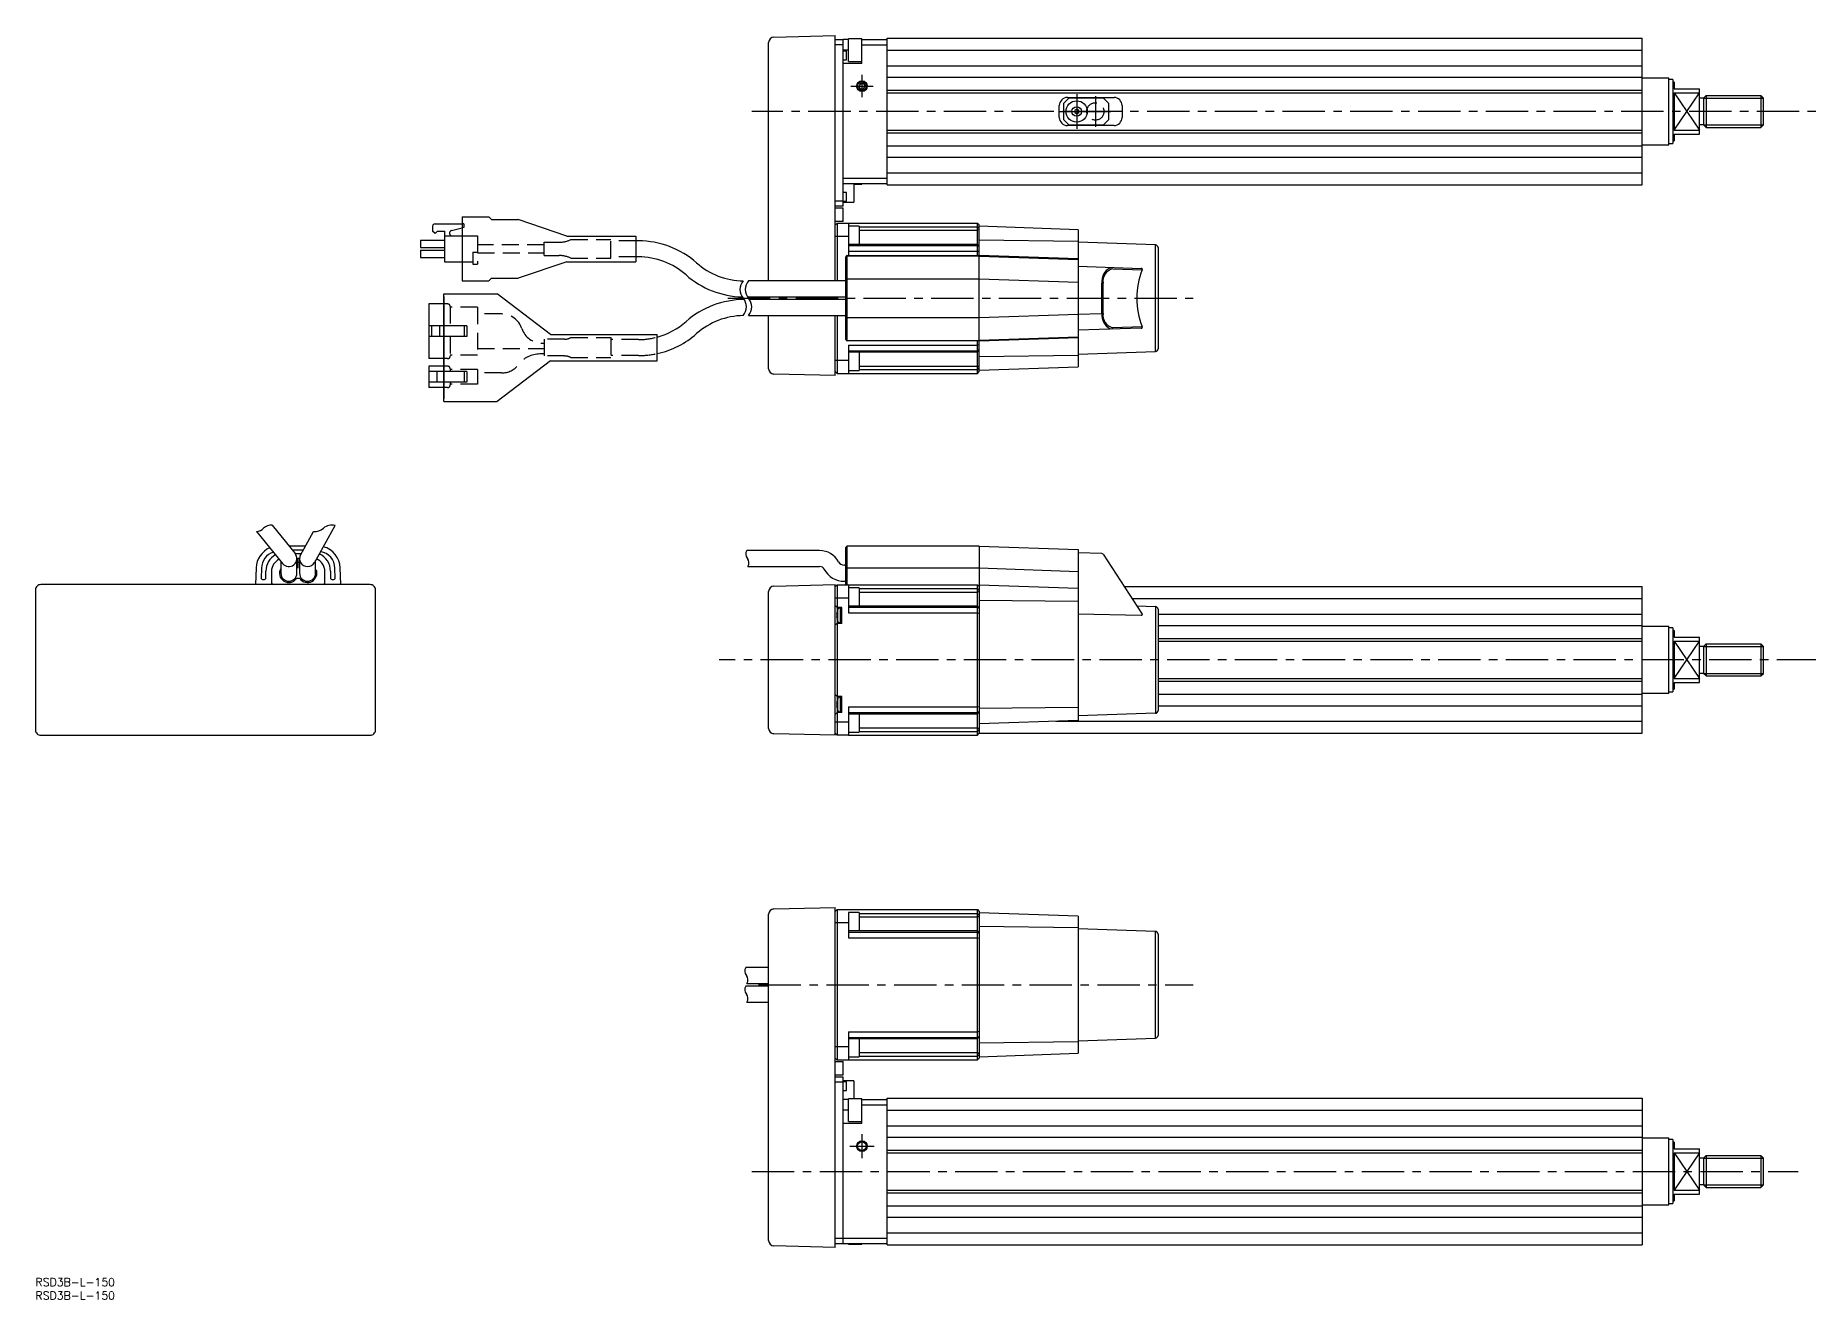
# Model space of a CAD drawing. Extents: x 0 to 1003, y -8 to 466.
# Drawn here: x 0 to 665, y -8 to 466 of the extents above; entities that cross this region are included whole.
import ezdxf

# ---------------------------------------------------------------- set-up
doc = ezdxf.new("R2010")
doc.units = 0
doc.header["$LTSCALE"] = 0.5
doc.linetypes.add('CENTER', pattern=[50.8, 31.75, -6.35, 6.35, -6.35])
doc.linetypes.add('DASHED', pattern=[19.05, 12.7, -6.35])
for name, color, linetype in [('MSM_CENTER', 1, 'CENTER'), ('MSM_CONTINUOUS', 7, 'CONTINUOUS'), ('MSM_DASHED', 4, 'DASHED'), ('MSM_NARROW', 5, 'CONTINUOUS'), ('MSM_PART_NUMBER', 7, 'CONTINUOUS')]:
    doc.layers.add(name, color=color, linetype=linetype)
doc.styles.get("Standard").update_dxf_attribs({"font": 'txt.shx', "height": 3, "bigfont": 'bigfont.shx'})

msp = doc.modelspace()

# ---------------------------------------------------------------- linework, layer by layer
at = {"layer": 'MSM_CENTER'}
for p, q in [((305.67, 446.82), (314.05, 446.82)), ((309.86, 451.01), (309.86, 442.63)), ((390.36, 443.86), (390.36, 430.78)), ((397.36, 443.11), (397.36, 431.53)), ((813.63, 437.32), (268.61, 437.32)), ((383.82, 437.32), (396.9, 437.32)), ((391.57, 437.32), (403.15, 437.32)), ((259.63, 367.32), (434.09, 367.32)), ((668.76, 231.74), (256.33, 231.74)), ((271.11, 110), (434.09, 110)), ((309.86, 54.04), (309.86, 44.96)), ((305.32, 49.5), (314.4, 49.5)), ((268.61, 40), (660.89, 40))]:
    msp.add_line(p, q, dxfattribs=at)
at = {"layer": 'MSM_CONTINUOUS'}
for p, q in [((276.81, 465.21), (299.86, 465.82)), ((299.86, 373.82), (299.86, 465.82)), ((274.86, 373.82), (274.86, 463.21)), ((299.86, 464.32), (302.86, 464.32)), ((302.86, 462.32), (299.86, 462.32)), ((302.86, 401.82), (302.86, 464.32)), ((304.86, 464.32), (302.86, 464.32)), ((304.86, 460.32), (302.86, 460.32)), ((304.06, 459.97), (302.86, 459.97)), ((304.06, 456.67), (304.06, 459.97)), ((309.86, 464.55), (304.86, 464.55)), ((304.86, 456.05), (304.86, 464.55)), ((309.86, 455.32), (309.86, 464.55)), ((309.86, 464.32), (319.36, 464.32)), ((309.86, 462.32), (319.36, 462.32)), ((319.36, 464.82), (602.36, 464.82)), ((319.36, 409.82), (319.36, 464.82)), ((319.36, 460.32), (602.36, 460.32)), ((602.36, 409.82), (602.36, 464.82)), ((302.86, 456.67), (304.06, 456.67)), ((309.86, 455.32), (302.86, 455.32)), ((304.86, 456.05), (309.86, 456.05)), ((319.36, 454.47), (602.36, 454.47)), ((309.29, 447.82), (308.71, 446.82)), ((309.29, 445.82), (308.71, 446.82)), ((309.29, 447.82), (310.44, 447.82)), ((309.29, 445.82), (310.44, 445.82)), ((310.44, 447.82), (311.02, 446.82)), ((310.44, 445.82), (311.02, 446.82)), ((319.36, 450.17), (602.36, 450.17)), ((612.36, 449.82), (602.36, 449.82)), ((612.36, 424.82), (612.36, 449.82)), ((613.86, 449.32), (612.36, 449.32)), ((613.86, 449.32), (613.86, 425.32)), ((614.36, 448.32), (613.86, 448.32)), ((614.36, 448.32), (614.36, 445.82)), ((614.36, 445.82), (623.86, 445.82)), ((623.86, 428.82), (623.86, 445.82)), ((319.36, 445.32), (602.36, 445.32)), ((319.36, 444.32), (602.36, 444.32)), ((383.86, 435.07), (383.86, 439.57)), ((387.36, 442.32), (385.36, 440.32)), ((385.36, 440.32), (385.36, 434.32)), ((386.86, 442.57), (404.36, 442.57)), ((400.36, 442.32), (387.36, 442.32)), ((402.36, 440.32), (400.36, 442.32)), ((402.36, 434.32), (402.36, 440.32)), ((407.36, 439.57), (407.36, 435.07)), ((614.36, 444.3), (623.86, 444.3)), ((614.36, 444.3), (614.36, 430.33)), ((625.42, 442.37), (623.86, 442.37)), ((625.42, 442.37), (626.36, 443.32)), ((625.42, 442.37), (625.42, 432.26)), ((626.36, 443.32), (626.36, 431.32)), ((626.36, 443.32), (646.92, 443.32)), ((646.92, 443.32), (646.92, 431.32)), ((647.86, 442.37), (646.92, 443.32)), ((647.86, 432.26), (647.86, 442.37)), ((385.36, 434.32), (387.36, 432.32)), ((387.36, 432.32), (400.36, 432.32)), ((390.36, 438.18), (389.61, 437.75)), ((389.61, 437.75), (389.61, 436.88)), ((389.61, 436.88), (390.36, 436.45)), ((391.11, 437.75), (390.36, 438.18)), ((390.36, 436.45), (391.11, 436.88)), ((391.11, 436.88), (391.11, 437.75)), ((400.36, 432.32), (402.36, 434.32)), ((625.42, 432.26), (623.86, 432.26)), ((626.36, 431.32), (625.42, 432.26)), ((646.92, 431.32), (647.86, 432.26)), ((319.36, 430.31), (602.36, 430.31)), ((319.36, 429.32), (602.36, 429.32)), ((404.36, 432.07), (386.86, 432.07)), ((613.86, 426.32), (614.36, 426.32)), ((614.36, 430.33), (623.86, 430.33)), ((614.36, 428.82), (623.86, 428.82)), ((614.36, 428.82), (614.36, 426.32)), ((626.36, 431.32), (646.92, 431.32)), ((319.36, 424.47), (602.36, 424.47)), ((319.36, 420.17), (602.36, 420.17)), ((602.36, 424.82), (612.36, 424.82)), ((612.36, 425.32), (613.86, 425.32)), ((302.86, 412.32), (319.36, 412.32)), ((319.36, 414.32), (602.36, 414.32)), ((302.86, 410.32), (319.36, 410.32)), ((304.06, 406.97), (302.86, 406.97)), ((304.06, 403.67), (304.06, 406.97)), ((306.86, 410.32), (306.86, 403.32)), ((306.86, 410.08), (309.86, 410.08)), ((309.86, 410.08), (309.86, 410.32)), ((319.36, 409.82), (602.36, 409.82)), ((299.86, 403.82), (302.86, 403.82)), ((302.86, 401.82), (299.86, 401.82)), ((302.86, 401.07), (299.86, 401.07)), ((302.86, 403.67), (304.06, 403.67)), ((302.86, 403.32), (306.86, 403.32)), ((302.86, 396.07), (302.86, 401.07)), ((148.9, 394.28), (148.9, 392.48)), ((149.8, 391.58), (148.9, 392.48)), ((149.8, 395.18), (160.03, 395.18)), ((149.8, 391.58), (150.7, 392.48)), ((150.7, 392.48), (153.4, 392.48)), ((153.4, 392.48), (153.4, 380.96)), ((155.97, 392.67), (160.03, 393.71)), ((160.03, 397.82), (160.03, 373.82)), ((160.03, 397.82), (170.03, 397.82)), ((171.03, 396.82), (170.03, 397.82)), ((171.03, 396.82), (181.03, 396.82)), ((199.18, 390.62), (181.03, 396.82)), ((302.86, 396.07), (299.86, 396.07)), ((299.86, 394.82), (300.56, 395.52)), ((300.56, 395.52), (300.56, 373.82)), ((300.56, 395.52), (353.16, 395.52)), ((304.86, 395.52), (304.86, 383.32)), ((308.86, 394.39), (304.86, 394.39)), ((308.86, 394.39), (308.86, 387.46)), ((308.86, 394.07), (353.16, 394.07)), ((308.86, 392.78), (353.16, 392.78)), ((353.16, 383.32), (353.16, 395.52)), ((353.86, 394.82), (353.16, 395.52)), ((353.86, 393.51), (353.16, 394.07)), ((353.86, 393.12), (353.16, 392.78)), ((353.86, 339.82), (353.86, 394.82)), ((390.86, 393.02), (353.86, 394.32)), ((390.86, 393.02), (390.86, 341.61)), ((144.4, 389.06), (153.4, 389.06)), ((144.4, 389.06), (144.4, 386.36)), ((144.4, 386.36), (153.4, 386.36)), ((153.4, 390.68), (160.03, 390.68)), ((199.18, 390.62), (225.03, 390.62)), ((225.03, 390.62), (225.03, 381.02)), ((226.05, 388.82), (225.03, 388.82)), ((304.86, 390.52), (299.86, 390.52)), ((353.16, 387.46), (304.86, 387.46)), ((304.86, 387.06), (353.16, 387.06)), ((353.86, 386.76), (353.16, 387.46)), ((353.86, 386.64), (353.16, 387.06)), ((353.86, 389.23), (390.86, 388.72)), ((419.9, 387.3), (390.86, 388.32)), ((419.9, 347.33), (419.9, 387.3)), ((420.86, 386.3), (420.86, 348.33)), ((144.4, 385.28), (153.4, 385.28)), ((144.4, 385.28), (144.4, 382.58)), ((144.4, 382.58), (153.4, 382.58)), ((153.4, 380.96), (160.03, 380.96)), ((199.18, 381.02), (181.03, 374.82)), ((199.18, 381.02), (225.03, 381.02)), ((226.05, 382.82), (225.03, 382.82)), ((303.86, 382.6), (303.86, 382.82)), ((303.86, 352.04), (303.86, 382.6)), ((304.36, 383.32), (353.86, 383.32)), ((304.36, 383.1), (304.36, 383.32)), ((304.36, 351.54), (304.36, 383.1)), ((353.86, 383.1), (304.36, 383.1)), ((304.86, 384.93), (353.16, 384.93)), ((353.86, 384.73), (353.16, 384.93)), ((353.86, 383.32), (353.86, 383.1)), ((390.86, 382.07), (353.86, 383.32)), ((353.86, 383.1), (390.86, 381.85)), ((390.86, 379.32), (414.57, 378.49)), ((160.03, 373.82), (170.03, 373.82)), ((171.03, 374.82), (170.03, 373.82)), ((171.03, 374.82), (181.03, 374.82)), ((303.86, 373.82), (267.36, 373.82)), ((303.86, 374.6), (353.86, 374.6)), ((353.86, 374.6), (390.86, 373.36)), ((399.85, 361.63), (399.85, 373.01)), ((400.25, 361.63), (400.25, 373.01)), ((402.86, 378.74), (403.51, 378.87)), ((403.92, 378.37), (414.95, 377.99)), ((153.13, 328.62), (153.13, 369.02)), ((153.13, 369.02), (173.13, 369.02)), ((153.13, 368.02), (153.13, 329.62)), ((193.13, 353.77), (173.13, 369.02)), ((266.97, 367.82), (303.86, 367.82)), ((303.86, 366.82), (267.73, 366.82)), ((274.86, 366.82), (274.86, 367.82)), ((299.86, 366.82), (299.86, 367.82)), ((300.56, 367.82), (300.56, 366.82)), ((153.13, 365.17), (147.53, 365.17)), ((147.53, 365.17), (147.53, 344.67)), ((174.76, 361.42), (174.23, 361.42)), ((267.36, 360.82), (303.86, 360.82)), ((274.86, 340.92), (274.86, 360.82)), ((299.86, 338.32), (299.86, 360.82)), ((300.56, 360.82), (300.56, 339.12)), ((353.86, 360.03), (303.86, 360.03)), ((390.86, 361.27), (353.86, 360.03)), ((390.86, 361.31), (399.85, 361.63)), ((399.85, 361.63), (400.25, 361.63)), ((153.13, 356.92), (147.53, 356.92)), ((153.13, 352.92), (147.53, 352.92)), ((148.53, 356.92), (148.53, 352.92)), ((151.53, 356.92), (151.53, 352.92)), ((193.13, 353.77), (233.13, 353.77)), ((233.13, 343.87), (233.13, 353.77)), ((390.86, 352.78), (353.86, 351.54)), ((353.86, 351.32), (390.86, 352.56)), ((414.57, 356.14), (390.86, 355.32)), ((403.51, 355.76), (402.86, 355.89)), ((414.95, 356.64), (403.92, 356.26)), ((303.86, 351.82), (303.86, 352.04)), ((304.36, 351.54), (353.86, 351.54)), ((304.36, 351.32), (304.36, 351.54)), ((353.86, 351.32), (304.36, 351.32)), ((304.86, 349.7), (353.16, 349.7)), ((304.86, 349.7), (304.86, 339.12)), ((304.86, 347.57), (353.16, 347.57)), ((304.86, 347.17), (353.16, 347.17)), ((308.86, 347.17), (308.86, 340.25)), ((353.16, 339.12), (353.16, 351.32)), ((353.86, 349.9), (353.16, 349.7)), ((353.86, 347.99), (353.16, 347.57)), ((353.16, 347.17), (353.86, 347.87)), ((390.86, 345.91), (353.86, 345.4)), ((390.86, 346.32), (419.9, 347.33)), ((153.13, 344.67), (147.53, 344.67)), ((153.13, 341.82), (147.53, 341.82)), ((147.53, 341.82), (147.53, 333.82)), ((153.13, 339.82), (147.53, 339.82)), ((150.53, 339.82), (150.53, 335.82)), ((193.13, 343.87), (173.13, 328.62)), ((193.13, 343.87), (233.13, 343.87)), ((299.86, 344.12), (304.86, 344.12)), ((300.56, 339.12), (299.86, 339.82)), ((300.56, 339.12), (353.16, 339.12)), ((304.86, 340.25), (308.86, 340.25)), ((308.86, 341.85), (353.16, 341.85)), ((308.86, 340.56), (353.16, 340.56)), ((353.86, 341.51), (353.16, 341.85)), ((353.86, 341.12), (353.16, 340.56)), ((353.16, 339.12), (353.86, 339.82)), ((353.86, 340.32), (390.86, 341.61)), ((153.13, 335.82), (147.53, 335.82)), ((153.13, 333.82), (147.53, 333.82)), ((299.86, 338.32), (276.81, 338.92)), ((153.13, 328.62), (173.13, 328.62)), ((82.92, 279.91), (92.67, 267.85)), ((88.72, 282.28), (97.33, 271.62)), ((99.31, 271.07), (104.25, 279.89)), ((104.57, 268.19), (112.38, 282.14)), ((101.2, 274.44), (95.06, 274.44)), ((100.3, 272.84), (96.35, 272.84)), ((294, 272.74), (266.66, 272.74)), ((303.86, 259.94), (303.86, 273.94)), ((353.86, 274.44), (304.36, 274.44)), ((304.36, 259.94), (304.36, 274.44)), ((353.86, 274.44), (353.86, 204.24)), ((353.86, 274.44), (390.86, 273.14)), ((390.86, 273.14), (390.86, 209.03)), ((82.72, 266.23), (82.5, 259.99)), ((84.72, 266.16), (84.59, 262.45)), ((92, 268.68), (92, 267.12)), ((92, 267.12), (92, 264.24)), ((97.32, 271.64), (99.63, 271.64)), ((97.99, 269.94), (99.01, 269.94)), ((98, 264.24), (98, 269.73)), ((98, 266.24), (98.25, 266.24)), ((98.25, 266.24), (98.25, 269.94)), ((98.25, 268.44), (98.75, 268.44)), ((98.75, 269.94), (98.75, 266.24)), ((98.75, 266.24), (99, 266.24)), ((99, 269.74), (99, 264.24)), ((105, 264.24), (105, 268.96)), ((112.41, 262.45), (112.28, 266.16)), ((114.5, 259.99), (114.28, 266.23)), ((267.04, 266.74), (294, 266.74)), ((303.86, 267.24), (303.23, 267.24)), ((304.36, 266.23), (353.86, 266.24)), ((353.86, 266.24), (390.86, 264.95)), ((399.85, 271.62), (390.86, 271.94)), ((400.25, 271.4), (414.95, 248.84)), ((125.5, 259.99), (2, 259.99)), ((85.09, 261.94), (85.9, 261.94)), ((86.4, 262.44), (86.4, 265.04)), ((88.5, 264.94), (88.5, 264.94)), ((88.5, 264.94), (88.5, 260.44)), ((99.13, 262.24), (97.87, 262.24)), ((108.5, 260.44), (108.5, 264.94)), ((110.6, 265.04), (110.6, 262.44)), ((111.1, 261.94), (111.91, 261.94)), ((276.81, 259.38), (299.86, 259.99)), ((299.86, 203.49), (299.86, 259.99)), ((299.86, 259.24), (300.56, 259.94)), ((300.56, 259.94), (300.56, 250.1)), ((300.56, 259.94), (304.86, 259.94)), ((303.23, 261.24), (303.86, 261.24)), ((304.86, 259.94), (304.86, 249.35)), ((304.86, 259.94), (353.16, 259.94)), ((353.16, 203.54), (353.16, 259.94)), ((353.86, 259.24), (353.16, 259.94)), ((353.86, 259.94), (390.86, 258.64)), ((0, 257.99), (0, 205.49)), ((127.5, 205.49), (127.5, 257.99)), ((274.86, 206.09), (274.86, 257.38)), ((304.86, 254.94), (299.86, 254.94)), ((308.86, 258.81), (304.86, 258.81)), ((308.86, 258.81), (308.86, 251.88)), ((308.86, 258.49), (353.16, 258.49)), ((308.86, 257.2), (353.16, 257.2)), ((353.86, 257.93), (353.16, 258.49)), ((353.86, 257.54), (353.16, 257.2)), ((390.86, 253.63), (353.86, 254.03)), ((408.17, 259.24), (602.36, 259.24)), ((411.11, 254.74), (602.36, 254.74)), ((602.36, 204.24), (602.36, 259.24)), ((299.86, 252.14), (300.56, 251.44)), ((300.38, 248.81), (300.46, 248.81)), ((300.46, 248.07), (300.38, 248.07)), ((302.36, 251.44), (300.56, 251.44)), ((300.56, 246.77), (300.56, 216.7)), ((300.67, 250.48), (300.67, 246.39)), ((302.36, 251.19), (301.63, 251.19)), ((301.63, 251.19), (301.63, 245.69)), ((302.36, 245.44), (302.36, 251.44)), ((353.16, 251.88), (304.86, 251.88)), ((304.86, 251.48), (353.16, 251.48)), ((304.86, 249.35), (353.16, 249.35)), ((353.86, 251.18), (353.16, 251.88)), ((353.86, 251.06), (353.16, 251.48)), ((353.16, 249.35), (353.86, 249.15)), ((390.86, 248.97), (414.57, 248.53)), ((412.91, 251.97), (419.9, 251.72)), ((419.9, 251.72), (419.9, 211.75)), ((420.86, 250.72), (420.86, 212.75)), ((420.86, 248.89), (602.36, 248.89)), ((300.56, 245.44), (299.86, 244.74)), ((302.36, 245.44), (300.56, 245.44)), ((301.63, 245.69), (302.36, 245.69)), ((420.86, 244.59), (602.36, 244.59)), ((420.86, 239.74), (602.36, 239.74)), ((612.36, 244.24), (602.36, 244.24)), ((612.36, 219.24), (612.36, 244.24)), ((613.86, 243.74), (612.36, 243.74)), ((613.86, 243.74), (613.86, 219.74)), ((614.36, 242.74), (613.86, 242.74)), ((614.36, 242.74), (614.36, 240.24)), ((614.36, 240.24), (623.86, 240.24)), ((623.86, 223.24), (623.86, 240.24)), ((420.86, 238.74), (602.36, 238.74)), ((614.36, 238.72), (623.86, 238.72)), ((614.36, 238.72), (614.36, 224.75)), ((625.42, 236.79), (623.86, 236.79)), ((625.42, 236.79), (626.36, 237.74)), ((625.42, 236.79), (625.42, 226.68)), ((626.36, 237.74), (626.36, 225.74)), ((626.36, 237.74), (646.92, 237.74)), ((646.92, 237.74), (646.92, 225.74)), ((647.86, 236.79), (646.92, 237.74)), ((647.86, 226.68), (647.86, 236.79)), ((625.42, 226.68), (623.86, 226.68)), ((626.36, 225.74), (625.42, 226.68)), ((646.92, 225.74), (647.86, 226.68)), ((420.86, 224.73), (602.36, 224.73)), ((420.86, 223.74), (602.36, 223.74)), ((612.36, 219.74), (613.86, 219.74)), ((613.86, 220.74), (614.36, 220.74)), ((614.36, 224.75), (623.86, 224.75)), ((614.36, 223.24), (623.86, 223.24)), ((614.36, 223.24), (614.36, 220.74)), ((626.36, 225.74), (646.92, 225.74)), ((299.86, 218.74), (300.56, 218.04)), ((300.38, 215.41), (300.46, 215.41)), ((300.46, 214.67), (300.38, 214.67)), ((302.36, 218.04), (300.56, 218.04)), ((300.56, 213.37), (300.56, 203.54)), ((300.67, 217.08), (300.67, 212.99)), ((302.36, 217.79), (301.63, 217.79)), ((301.63, 217.79), (301.63, 212.29)), ((302.36, 212.04), (302.36, 218.04)), ((304.86, 214.12), (304.86, 203.54)), ((304.86, 214.12), (353.16, 214.12)), ((353.16, 214.12), (353.86, 214.32)), ((353.86, 213.65), (390.86, 214.04)), ((420.86, 218.89), (602.36, 218.89)), ((420.86, 214.59), (602.36, 214.59)), ((602.36, 219.24), (612.36, 219.24)), ((300.56, 212.04), (299.86, 211.34)), ((299.86, 208.54), (304.86, 208.54)), ((302.36, 212.04), (300.56, 212.04)), ((301.63, 212.29), (302.36, 212.29)), ((304.86, 212), (353.16, 212)), ((304.86, 211.59), (353.16, 211.59)), ((308.86, 211.59), (308.86, 204.67)), ((308.86, 206.27), (353.16, 206.27)), ((353.16, 212), (353.86, 212.41)), ((353.16, 211.59), (353.86, 212.29)), ((353.16, 206.27), (353.86, 205.93)), ((390.86, 209.03), (353.86, 207.74)), ((382.5, 208.74), (602.36, 208.74)), ((419.9, 211.75), (390.86, 210.74)), ((2, 203.49), (125.5, 203.49)), ((299.86, 203.49), (276.81, 204.09)), ((300.56, 203.54), (299.86, 204.24)), ((304.86, 203.54), (300.56, 203.54)), ((304.86, 204.67), (308.86, 204.67)), ((304.86, 203.54), (353.16, 203.54)), ((308.86, 204.98), (353.16, 204.98)), ((353.16, 204.98), (353.86, 205.54)), ((353.16, 203.54), (353.86, 204.24)), ((353.86, 204.24), (602.36, 204.24)), ((274.86, 14.1), (274.86, 136.4)), ((276.81, 138.4), (299.86, 139)), ((299.86, 11.5), (299.86, 139)), ((300.56, 138.2), (299.86, 137.5)), ((304.86, 133.2), (299.86, 133.2)), ((300.56, 138.2), (353.16, 138.2)), ((300.56, 138.2), (300.56, 81.8)), ((304.86, 137.07), (304.86, 127.62)), ((308.86, 137.07), (304.86, 137.07)), ((308.86, 137.07), (308.86, 130.15)), ((308.86, 136.76), (353.16, 136.76)), ((308.86, 135.46), (353.16, 135.46)), ((353.16, 138.2), (353.86, 137.5)), ((353.16, 81.8), (353.16, 138.2)), ((353.16, 136.76), (353.86, 136.19)), ((353.16, 135.46), (353.86, 135.8)), ((353.86, 137.5), (353.86, 82.5)), ((390.86, 135.71), (353.86, 137)), ((390.86, 135.71), (390.86, 84.29)), ((353.16, 130.15), (304.86, 130.15)), ((304.86, 129.74), (353.16, 129.74)), ((304.86, 127.62), (353.16, 127.62)), ((353.86, 129.45), (353.16, 130.15)), ((353.16, 129.74), (353.86, 129.33)), ((353.16, 127.62), (353.86, 127.41)), ((353.86, 131.91), (390.86, 131.41)), ((419.9, 129.99), (390.86, 131)), ((419.9, 90.01), (419.9, 129.99)), ((420.86, 128.99), (420.86, 91.01)), ((274.86, 116.5), (266.33, 116.5)), ((274.86, 109.5), (266.33, 109.5)), ((266.71, 110.5), (274.86, 110.5)), ((266.71, 103.5), (274.86, 103.5)), ((299.86, 86.8), (304.86, 86.8)), ((304.86, 92.38), (304.86, 81.8)), ((304.86, 92.38), (353.16, 92.38)), ((304.86, 90.26), (353.16, 90.26)), ((304.86, 89.85), (353.16, 89.85)), ((308.86, 89.85), (308.86, 82.93)), ((353.16, 92.38), (353.86, 92.59)), ((353.16, 90.26), (353.86, 90.67)), ((353.16, 89.85), (353.86, 90.55)), ((390.86, 88.59), (353.86, 88.09)), ((390.86, 89), (419.9, 90.01)), ((299.86, 82.5), (300.56, 81.8)), ((299.86, 81.25), (302.86, 81.25)), ((300.56, 81.8), (353.16, 81.8)), ((302.86, 76.25), (302.86, 81.25)), ((304.86, 82.93), (308.86, 82.93)), ((308.86, 84.54), (353.16, 84.54)), ((308.86, 83.24), (353.16, 83.24)), ((353.16, 84.54), (353.86, 84.2)), ((353.16, 83.24), (353.86, 83.81)), ((353.86, 82.5), (353.16, 81.8)), ((353.86, 83), (390.86, 84.29)), ((299.86, 76.25), (302.86, 76.25)), ((299.86, 75.5), (302.86, 75.5)), ((302.86, 73.5), (299.86, 73.5)), ((302.86, 13), (302.86, 75.5)), ((306.86, 74), (302.86, 74)), ((304.06, 73.65), (302.86, 73.65)), ((304.06, 70.35), (304.06, 73.65)), ((306.86, 74), (306.86, 67.23)), ((302.86, 70.35), (304.06, 70.35)), ((304.86, 67), (302.86, 67)), ((304.86, 58.73), (304.86, 67.23)), ((309.86, 67.23), (304.86, 67.23)), ((309.86, 58), (309.86, 67.23)), ((309.86, 67), (319.36, 67)), ((319.36, 67.5), (602.36, 67.5)), ((319.36, 12.5), (319.36, 67.5)), ((602.36, 67.5), (602.36, 12.5)), ((304.86, 63), (302.86, 63)), ((309.86, 65), (319.36, 65)), ((319.36, 63), (602.36, 63)), ((309.86, 58), (302.86, 58)), ((304.86, 58.73), (309.86, 58.73)), ((319.36, 57.15), (602.36, 57.15)), ((319.36, 52.85), (602.36, 52.85)), ((319.36, 48), (602.36, 48)), ((319.36, 47.01), (602.36, 47.01)), ((612.36, 52.5), (602.36, 52.5)), ((612.36, 27.5), (612.36, 52.5)), ((613.86, 52), (612.36, 52)), ((613.86, 52), (613.86, 28)), ((614.36, 51), (613.86, 51)), ((614.36, 51), (614.36, 48.5)), ((614.36, 48.5), (623.86, 48.5)), ((614.36, 46.98), (614.36, 33.02)), ((614.36, 46.98), (623.86, 46.98)), ((623.86, 31.5), (623.86, 48.5)), ((625.42, 45.05), (623.86, 45.05)), ((625.42, 45.05), (626.36, 46)), ((625.42, 45.05), (625.42, 34.95)), ((626.36, 46), (626.36, 34)), ((626.36, 46), (646.92, 46)), ((646.92, 46), (646.92, 34)), ((647.86, 45.05), (646.92, 46)), ((647.86, 34.95), (647.86, 45.05)), ((625.42, 34.95), (623.86, 34.95)), ((626.36, 34), (625.42, 34.95)), ((626.36, 34), (646.92, 34)), ((646.92, 34), (647.86, 34.95)), ((319.36, 32.99), (602.36, 32.99)), ((319.36, 32), (602.36, 32)), ((319.36, 27.15), (602.36, 27.15)), ((602.36, 27.5), (612.36, 27.5)), ((612.36, 28), (613.86, 28)), ((613.86, 29), (614.36, 29)), ((614.36, 33.02), (623.86, 33.02)), ((614.36, 31.5), (614.36, 29)), ((614.36, 31.5), (623.86, 31.5)), ((319.36, 22.85), (602.36, 22.85)), ((299.86, 15), (319.36, 15)), ((319.36, 17), (602.36, 17)), ((299.86, 11.5), (276.81, 12.1)), ((299.86, 13), (319.36, 13)), ((304.86, 12.77), (304.86, 13)), ((304.86, 12.77), (309.86, 12.77)), ((309.86, 12.77), (309.86, 13)), ((319.36, 12.5), (602.36, 12.5))]:
    msp.add_line(p, q, dxfattribs=at)
for centre, radius in [((309.86, 446.82), 1.62), ((390.36, 437.32), 4), ((390.36, 437.32), 1.8), ((309.86, 49.5), 1.62)]:
    msp.add_circle(centre, radius, dxfattribs=at)
for centre, radius, start, end in [((276.86, 463.21), 2, 91.50001, 180), ((386.86, 439.57), 3, 90.0001, 179.99993), ((404.36, 439.57), 3, 0.00005, 89.99992), ((386.86, 435.07), 3, 180.00007, 269.9999), ((390.36, 437.32), 0.75, 120, 180), ((390.36, 437.32), 0.75, 180, 240), ((390.36, 437.32), 0.75, 60, 120), ((390.36, 437.32), 0.75, 240, 300), ((390.36, 437.32), 0.75, 0, 60), ((390.36, 437.32), 0.75, 300, 0), ((404.36, 435.07), 3, 270.00008, 359.99995), ((149.8, 394.28), 0.9, 89.99998, 179.99996), ((156.22, 391.69), 1.01, 104.38142, 270), ((226.05, 355.82), 33, 48.59038, 90), ((419.86, 386.3), 1, 0, 87.99999), ((226.05, 355.82), 27, 48.59038, 90), ((265.73, 400.82), 27, 228.59038, 269.22742), ((304.36, 382.82), 0.5, 90.01766, 180.01605), ((304.36, 382.6), 0.5, 89.98378, 179.98035), ((265.73, 400.82), 33, 228.59038, 268.67509), ((405.59, 373.65), 5.78, 118.21376, 186.40982), ((405.02, 373.69), 4.82, 103.23434, 188.12), ((441.87, 367.32), 28.96, 158.37181, 201.6282), ((414.63, 378.14), 0.355, 335.37269, 99.22629), ((265.73, 333.82), 33, 90, 131.40962), ((265.73, 333.82), 27, 90.78167, 131.40962), ((405.59, 360.98), 5.77, 173.58737, 241.79231), ((405.02, 360.95), 4.82, 171.88007, 256.76555), ((226.05, 378.82), 27, 285.20706, 311.40962), ((226.05, 378.82), 33, 282.39298, 311.40962), ((414.63, 356.49), 0.355, 260.77365, 24.62713), ((304.36, 352.04), 0.5, 180.01855, 270.01732), ((304.36, 351.82), 0.5, 179.98437, 269.98149), ((419.86, 348.33), 1, 272.00001, 0), ((276.86, 340.92), 2, 180, 268.49999), ((91.21, 265.94), 8.5, 113.0195, 178), ((105.79, 265.94), 8.5, 2, 75.48809), ((294, 264.74), 8, 28.43689, 90), ((304.36, 273.94), 0.5, 90.0006, 179.99855), ((91.21, 265.94), 6.5, 107.91682, 178), ((93.33, 265.06), 6.94, 118.68904, 180.14312), ((93.5, 264.94), 5, 115.23014, 180.04864), ((95, 264.24), 3.5, 148.99728, 325.1501), ((95, 269.74), 3, 218.94729, 38.94727), ((102, 269.74), 3, 150.76306, 330.76306), ((103.5, 264.94), 5, 359.95115, 68.31487), ((103.61, 265.04), 7, 359.99049, 66.4789), ((107.09, 271.86), 0.661, 227.08964, 241.0411), ((105.79, 265.94), 6.5, 2, 80.17696), ((294, 264.74), 2, 28.43689, 90), ((303.23, 269.74), 2.5, 208.43689, 270), ((304.24, 262.64), 3.6, 88.01211, 95.98527), ((399.83, 271.12), 0.5, 33.09083, 88), ((2, 257.99), 2, 89.99184, 180.00816), ((85.09, 262.44), 0.499, 177.96375, 270.03619), ((85.9, 262.44), 0.499, 269.96809, 0.03169), ((89.5, 260.94), 1, 180, 251.60703), ((96.29, 260.38), 7.79, 179.59924, 182.90897), ((95, 264.24), 3, 180, 0), ((102, 264.24), 3, 180, 0), ((102, 264.24), 3.5, 214.8499, 21.78679), ((107.5, 260.94), 1, 288.39297, 0), ((100.71, 260.38), 7.79, 357.09087, 0.4018), ((111.1, 262.44), 0.499, 179.96685, 270.03336), ((111.91, 262.44), 0.499, 269.96525, 2.0348), ((125.5, 257.99), 2, 359.99181, 90.00808), ((276.86, 257.38), 2, 91.49998, 180), ((303.23, 269.74), 8.5, 208.43689, 270), ((307.36, 248.44), 6.99, 170.92758, 176.96585), ((307.36, 248.44), 6.99, 183.03415, 189.07242), ((307.36, 248.44), 7, 163.04224, 170.90244), ((307.91, 248.44), 7.46, 177.15755, 182.84245), ((307.36, 248.44), 7, 189.09756, 196.95776), ((301.63, 250.19), 1, 90, 163.04224), ((301.63, 246.69), 1, 196.95776, 270), ((414.64, 249.02), 0.497, 262.04746, 303.11352), ((414.83, 248.74), 0.155, 301.29298, 38.79697), ((419.86, 250.72), 1, 0, 87.99999), ((307.36, 215.04), 6.99, 170.92758, 176.96585), ((307.36, 215.04), 6.99, 183.03415, 189.07242), ((307.36, 215.04), 7, 163.04224, 170.90244), ((303.46, 222.17), 6.74, 243.46116, 243.54834), ((307.91, 215.04), 7.46, 177.15755, 182.84245), ((307.36, 215.04), 7, 189.09756, 196.95776), ((301.63, 216.79), 1, 90, 163.04224), ((301.63, 213.29), 1, 196.95776, 270), ((419.86, 212.75), 1, 272.00001, 0), ((276.86, 206.09), 2, 180, 268.50002), ((2, 205.49), 2, 179.99184, 270.00816), ((125.5, 205.49), 2, 269.99192, 0.00819), ((276.86, 136.4), 2, 91.50001, 180), ((419.86, 128.99), 1, 0, 87.99999), ((419.86, 91.01), 1, 272.00001, 0), ((276.86, 14.1), 2, 180, 268.5)]:
    msp.add_arc(centre, radius, start, end, dxfattribs=at)
at = {"layer": 'MSM_DASHED'}
for p, q in [((160.6, 395.18), (160.03, 395.18)), ((160.6, 393.86), (160.03, 393.71)), ((160.6, 395.18), (160.6, 393.86)), ((160.03, 390.68), (165.73, 390.68)), ((165.73, 390.68), (165.73, 380.06)), ((190.73, 387.32), (165.73, 387.32)), ((190.73, 388.32), (196.38, 388.32)), ((190.73, 383.32), (190.73, 388.32)), ((200.73, 389.32), (215.73, 389.32)), ((215.73, 382.32), (215.73, 389.32)), ((225.03, 388.82), (215.73, 388.82)), ((160.03, 380.96), (163.93, 380.96)), ((163.93, 384.56), (165.73, 384.56)), ((163.93, 384.56), (163.93, 380.06)), ((163.93, 380.06), (165.73, 380.06)), ((165.73, 384.32), (190.73, 384.32)), ((190.73, 383.32), (196.38, 383.32)), ((200.73, 382.32), (215.73, 382.32)), ((225.03, 382.82), (215.73, 382.82)), ((154.53, 365.17), (153.13, 365.17)), ((155.53, 364.17), (155.53, 356.92)), ((165.73, 363.92), (155.53, 363.92)), ((165.73, 363.92), (165.73, 345.92)), ((174.76, 361.42), (165.73, 361.42)), ((155.53, 356.92), (153.13, 356.92)), ((155.53, 352.92), (153.13, 352.92)), ((161.73, 356.92), (155.53, 356.92)), ((161.73, 352.92), (155.53, 352.92)), ((155.53, 352.92), (155.53, 345.67)), ((160.73, 356.92), (160.73, 352.92)), ((161.73, 356.92), (161.73, 352.92)), ((200.73, 352.57), (215.73, 352.57)), ((215.73, 352.57), (215.73, 345.07)), ((165.73, 345.92), (155.53, 345.92)), ((165.73, 348.42), (190.73, 348.42)), ((190.73, 346.42), (189.09, 346.42)), ((189.96, 350.42), (190.73, 350.42)), ((190.73, 351.97), (190.73, 345.67)), ((198.36, 351.97), (190.73, 351.97)), ((226.05, 351.82), (215.73, 351.82)), ((226.05, 345.82), (215.73, 345.82)), ((154.53, 344.67), (153.13, 344.67)), ((154.53, 341.82), (153.13, 341.82)), ((155.53, 339.82), (153.13, 339.82)), ((155.53, 340.82), (155.53, 339.82)), ((165.73, 340.57), (155.53, 340.57)), ((161.73, 339.82), (155.53, 339.82)), ((160.73, 339.82), (160.73, 335.82)), ((161.73, 339.82), (161.73, 335.82)), ((165.73, 340.57), (165.73, 335.07)), ((174.76, 339.32), (165.73, 339.32)), ((174.76, 339.32), (174.23, 339.32)), ((198.36, 345.67), (190.73, 345.67)), ((200.73, 345.07), (215.73, 345.07)), ((155.53, 335.82), (153.13, 335.82)), ((154.53, 333.82), (153.13, 333.82)), ((161.73, 335.82), (155.53, 335.82)), ((155.53, 335.82), (155.53, 334.82)), ((165.73, 335.07), (155.53, 335.07))]:
    msp.add_line(p, q, dxfattribs=at)
msp.add_circle((397.36, 437.32), 3.25, dxfattribs=at)
for centre, radius, start, end in [((196.38, 398.32), 10, 270, 295.84193), ((196.38, 373.32), 10, 64.15807, 90), ((154.53, 364.17), 1, 0, 90), ((174.76, 353.42), 8, 18.20996, 90), ((189.96, 358.42), 8, 198.20996, 270), ((198.36, 356.97), 5, 270, 298.35764), ((226.05, 378.82), 27, 270, 285.20706), ((189.09, 336.42), 10, 90, 142.73117), ((226.05, 378.82), 33, 270, 282.39298), ((154.53, 345.67), 1, 270, 0), ((154.53, 340.82), 1, 359.99999, 90), ((174.76, 347.32), 8, 270, 322.73117), ((198.36, 340.67), 5, 61.64236, 90), ((154.53, 334.82), 1, 270, 0.00001)]:
    msp.add_arc(centre, radius, start, end, dxfattribs=at)
at = {"layer": 'MSM_NARROW'}
for p, q in [((614.36, 430.33), (623.86, 444.3)), ((614.36, 444.3), (623.86, 430.33)), ((625.42, 442.37), (647.86, 442.37)), ((625.42, 432.26), (647.86, 432.26)), ((614.36, 224.75), (623.86, 238.72)), ((614.36, 238.72), (623.86, 224.75)), ((625.42, 236.79), (647.86, 236.79)), ((625.42, 226.68), (647.86, 226.68)), ((614.36, 46.98), (623.86, 33.02)), ((623.86, 46.98), (614.36, 33.02)), ((625.42, 45.05), (647.86, 45.05)), ((625.42, 34.95), (647.86, 34.95))]:
    msp.add_line(p, q, dxfattribs=at)
for centre in [(309.86, 446.82), (309.86, 49.5)]:
    msp.add_circle(centre, 2, dxfattribs=at)
for centre, radius, start, end in [((269.01, 370.57), 4.88, 138.22624, 221.73508), ((271.01, 370.57), 4.88, 138.26493, 221.73508), ((261.46, 364.07), 5.09, 320.24672, 39.71648), ((263.45, 364.07), 5.09, 320.28344, 39.71648), ((82.27, 284.75), 4.88, 277.66822, 311.73508), ((88.77, 277.2), 5.09, 90.54507, 129.71648), ((104.69, 284.75), 4.88, 264.80657, 311.73508), ((111.19, 277.2), 5.09, 76.48639, 129.71648), ((268.73, 271.44), 2.44, 147.93491, 221.73508), ((264.95, 268.19), 2.54, 325.12576, 39.71648), ((268.35, 115.13), 2.44, 145.7175, 221.73508), ((264.57, 111.88), 2.54, 327.26964, 39.71648), ((268.35, 108.12), 2.44, 145.71746, 221.73508), ((264.57, 104.87), 2.54, 327.2699, 39.71648)]:
    msp.add_arc(centre, radius, start, end, dxfattribs=at)

# ---------------------------------------------------------------- texts
at = {"layer": 'MSM_PART_NUMBER'}
for p in [(0, -3), (0, -8)]:
    msp.add_text('RSD3B-L-150', height=3, dxfattribs=at).set_placement(p)

doc.saveas('drawing.dxf')
